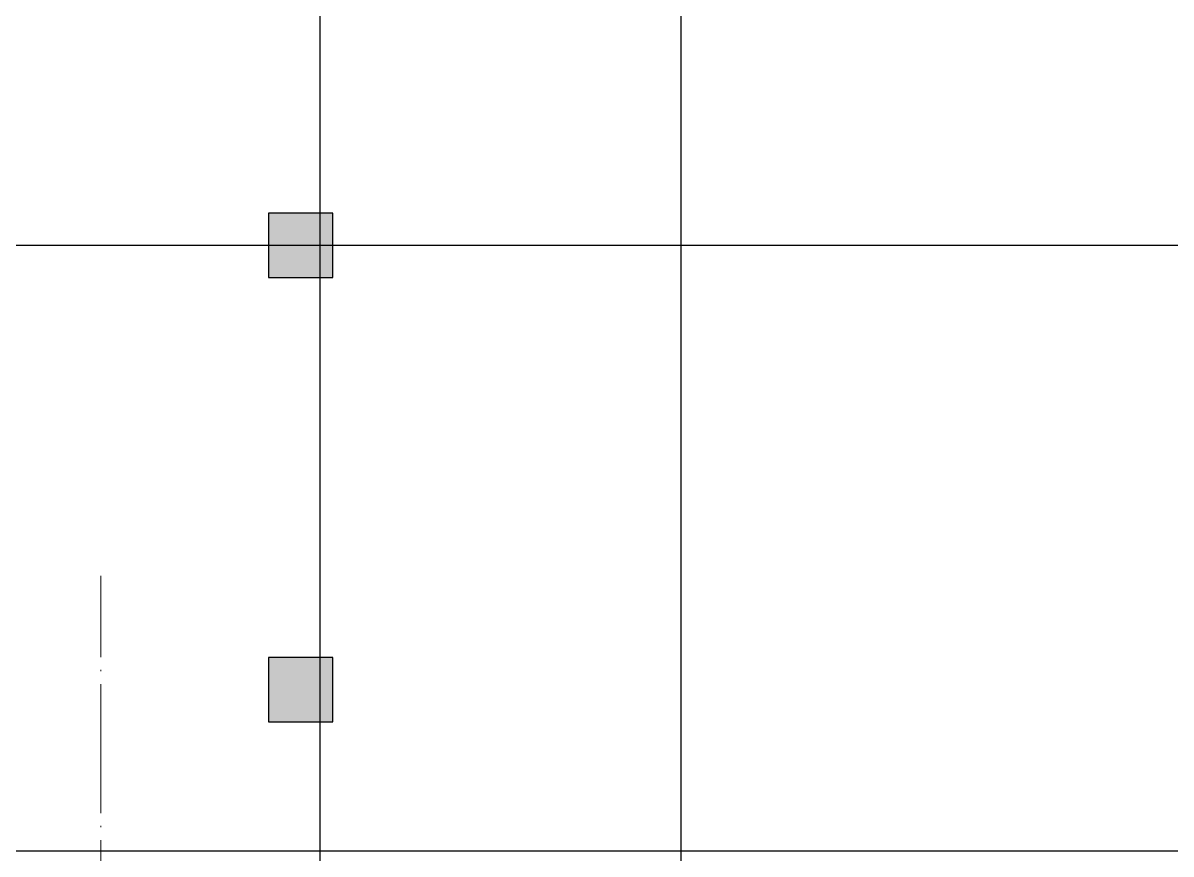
# Model space of a CAD drawing. Extents: x 369444 to 684549, y -549309 to 575337.
# Drawn here: x 440770 to 449674, y 218482 to 224932 of the extents above; entities that cross this region are included whole.
import ezdxf

# ---------------------------------------------------------------- set-up
doc = ezdxf.new("R2010")
doc.units = 0
doc.header["$LTSCALE"] = 1000
doc.header["$MEASUREMENT"] = 0
doc.linetypes.add('DOTE', pattern=[2.4200000000000004, 2, -0.2, 0.02, -0.2])
doc.layers.add('COLUMN', color=9, linetype='Continuous')
doc.layers.add('DOTE', color=1, linetype='Continuous')
doc.layers.add('DOTE2', color=122, linetype='DOTE', lineweight=9)

# ---------------------------------------------------------------- blocks, each defined once
blk = doc.blocks.new('column500')
h = blk.add_hatch(color=0)
h.dxf.hatch_style = 1
h.paths.add_polyline_path([(-216380.9106832733, -381439.8896648251), (-215880.9106832733, -381439.8896648251), (-215880.9106832733, -380939.8896648251), (-216380.9106832733, -380939.8896648251)])
at = {"color": 0}
blk.add_lwpolyline([(-216380.9106832733, -381439.8896648251), (-215880.9106832733, -381439.8896648251), (-215880.9106832733, -380939.8896648251), (-216380.9106832733, -380939.8896648251)], close=True, dxfattribs=at)

msp = doc.modelspace()

# ---------------------------------------------------------------- linework, layer by layer
at = {"layer": 'DOTE', "color": 8}
for p, q in [((443074.4831018429, 59364.2341589618), (443074.4831018429, 476704.7720441509)), ((445874.4833078366, 59364.2341589618), (445874.4833078366, 476704.7720441509))]:
    msp.add_line(p, q, dxfattribs=at)
at = {"layer": 'DOTE', "color": 8, "lineweight": -2}
for p, q in [((377844.3971033078, 223206.9746226955), (624570.9460153561, 223206.9746226955)), ((377844.3969049435, 218506.9745945621), (624570.9458169919, 218506.9745945621))]:
    msp.add_line(p, q, dxfattribs=at)
at = {"layer": 'DOTE2', "linetype": 'DOTE', "ltscale": 0.5}
msp.add_lwpolyline([(441374.4831705075, 205490.4082102466), (441374.4831705075, 220642.1281966853)], dxfattribs=at)

# ---------------------------------------------------------------- block references
at = {"layer": 'COLUMN', "color": 8, "rotation": 270}
for p in [(824114.3727655392, 7076.063943355111), (824114.3633813839, 3626.177288978128)]:
    msp.add_blockref('column500', p, dxfattribs=at)

doc.saveas('drawing.dxf')
